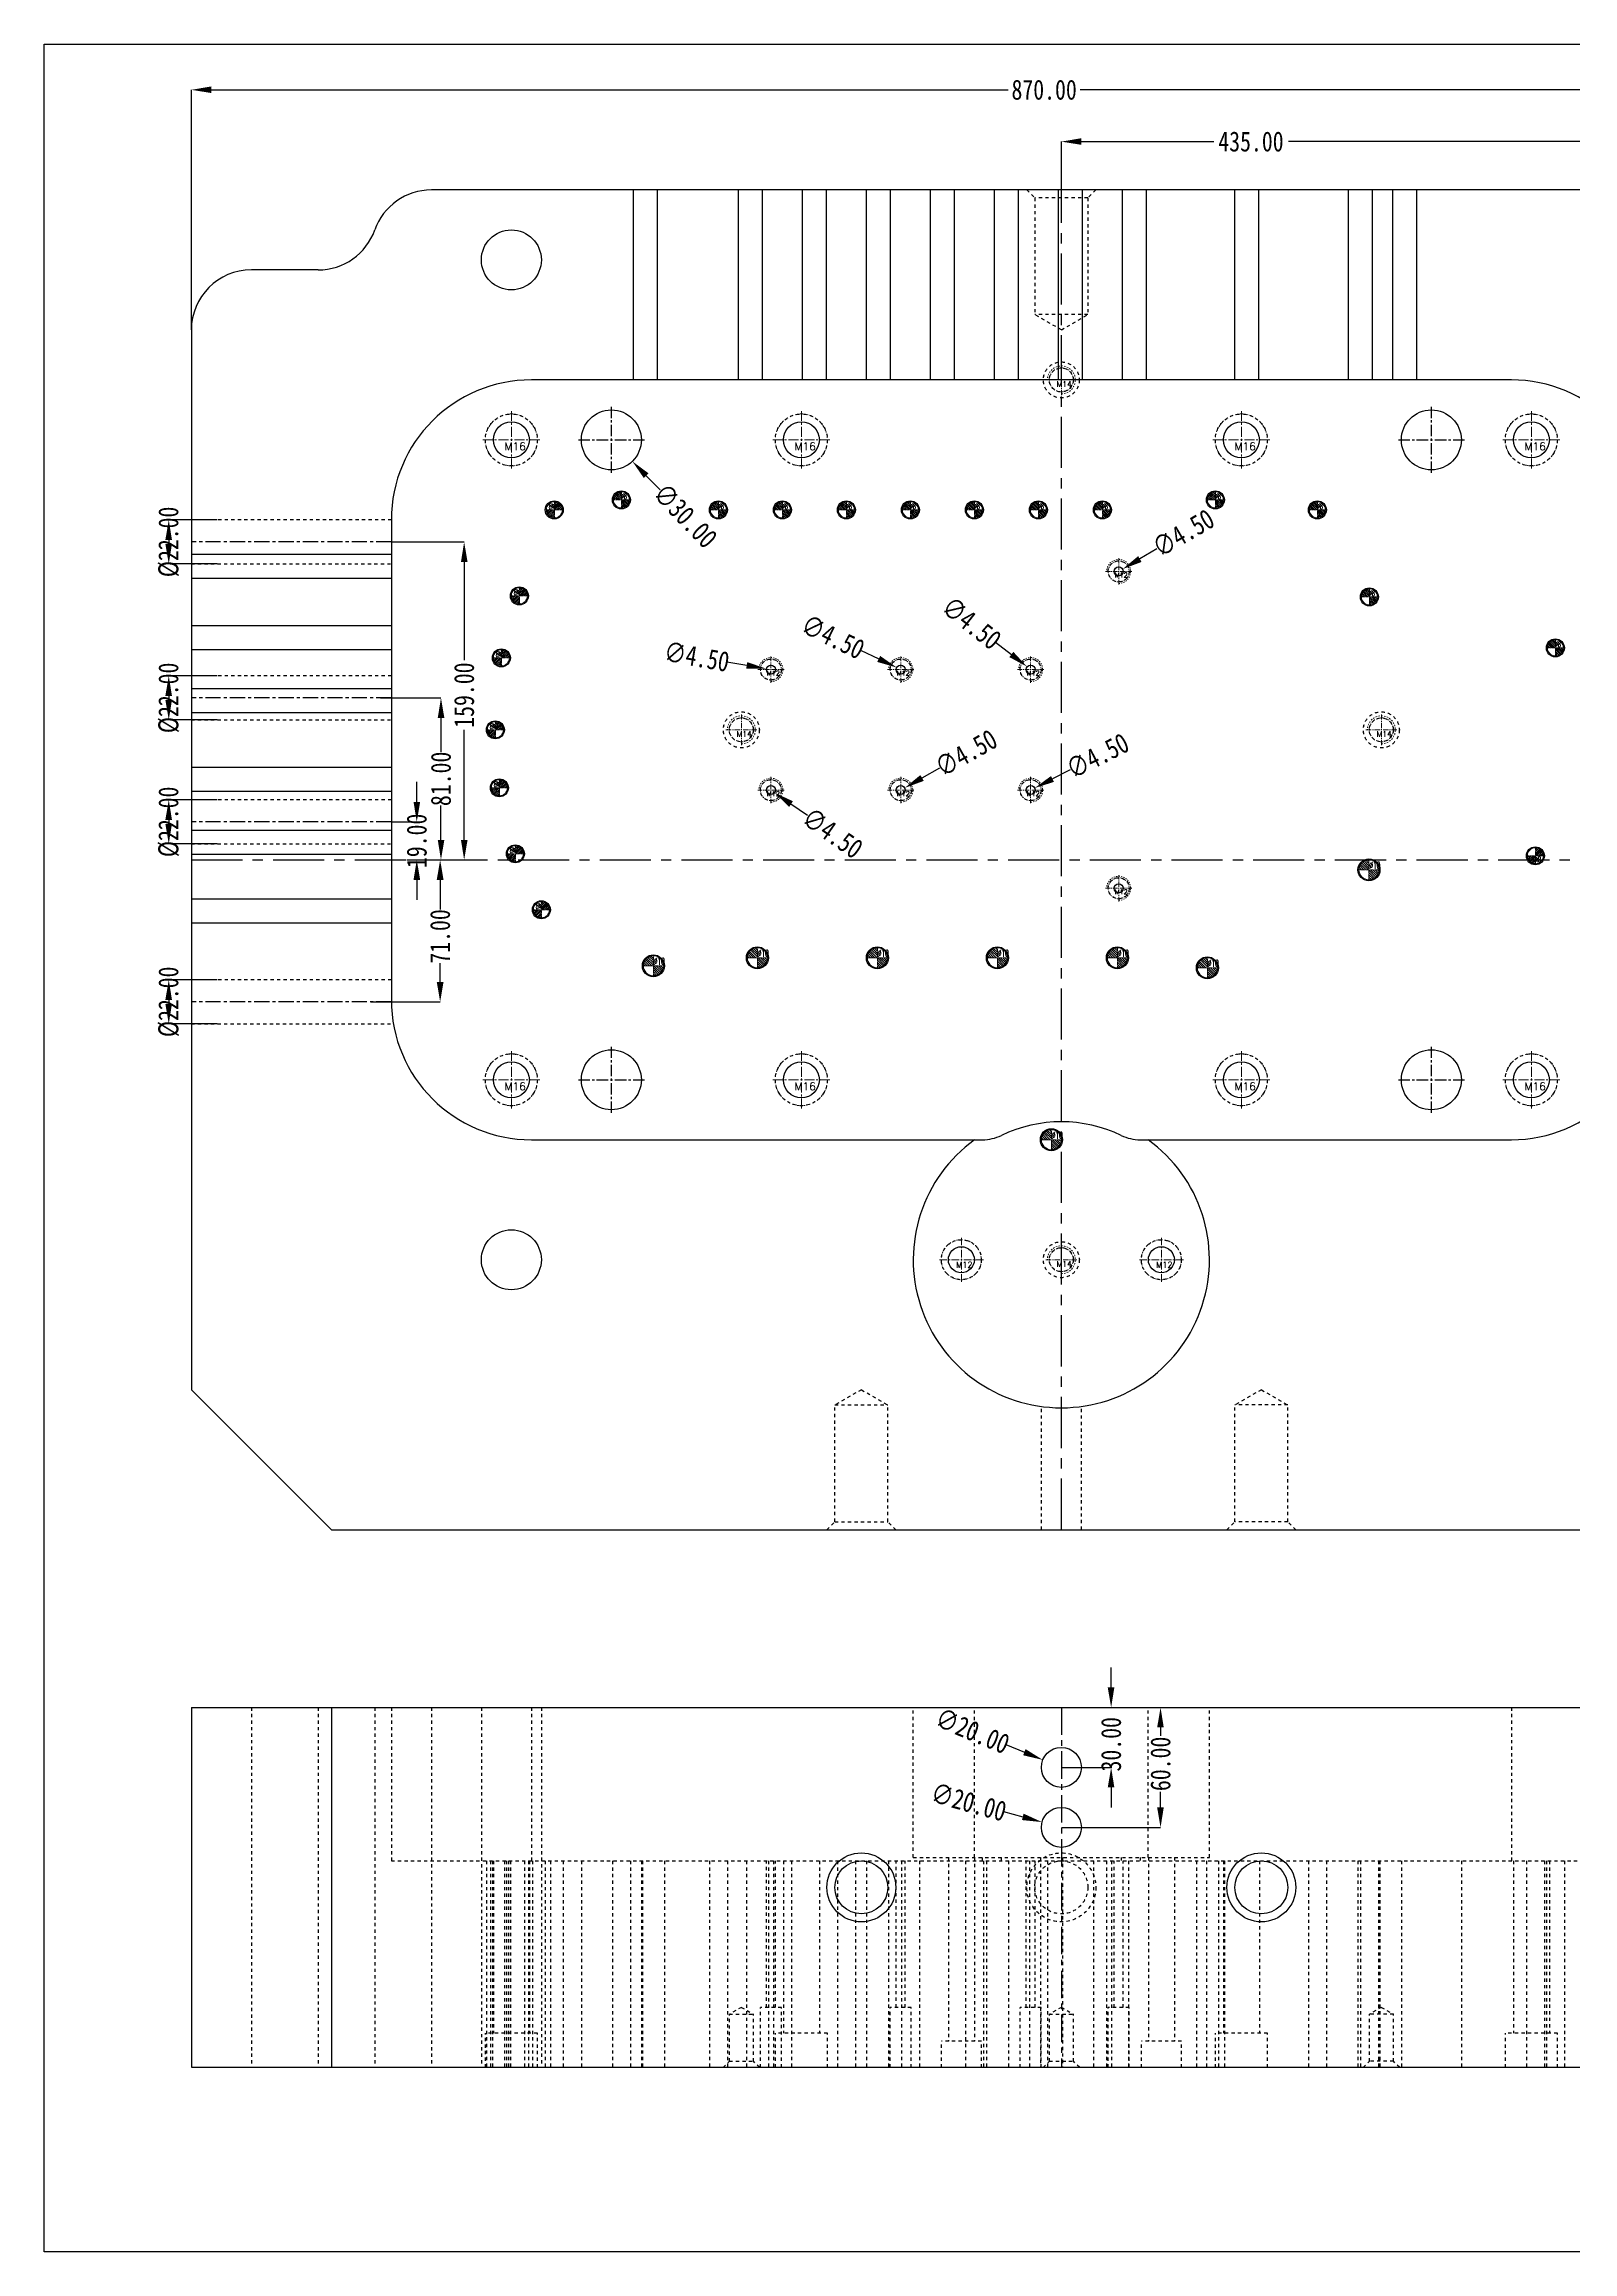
# Model space of a CAD drawing. Header units: millimetres. Extents: x -946 to 3963, y -10008 to 1396.
# Drawn here: x 1075 to 1839, y -4685 to -3581 of the extents above; entities that cross this region are included whole.
import ezdxf
from ezdxf.enums import TextEntityAlignment as Align

# ---------------------------------------------------------------- set-up
doc = ezdxf.new("R2010")
doc.units = ezdxf.units.MM
doc.header["$LTSCALE"] = 16.335
doc.header["$PDMODE"] = 3
doc.header["$PDSIZE"] = 0.3125
doc.linetypes.add('CENTER', pattern=[0.6, 0.375, -0.075, 0.075, -0.075])
doc.linetypes.add('HIDDEN', pattern=[0.2, 0.1, -0.1])
doc.layers.get('0').update_dxf_attribs({"linetype": 'CONTINUOUS'})
doc.layers.get('Defpoints').update_dxf_attribs({"linetype": 'CONTINUOUS'})
doc.layers.add('DEFAULT_2', color=8, linetype='HIDDEN')
doc.layers.add('epin', color=13, linetype='CONTINUOUS', lineweight=9)
doc.layers.add('screw', color=33, linetype='CONTINUOUS', lineweight=13)
doc.styles.get("Standard").update_dxf_attribs({"font": 'txt', "width": 0.8})
doc.styles.add('TXT', font='txt.shx', dxfattribs={"bigfont": 'gbcbig.shx'})
doc.styles.add('TXT05', font='txt.shx', dxfattribs={"width": 0.5, "bigfont": 'gbcbig.shx'})
doc.dimstyles.new('11', dxfattribs={"dimtxt": 10, "dimasz": 10, "dimexe": 0, "dimexo": 0, "dimgap": 0, "dimtad": 0, "dimzin": 0, "dimdsep": 46, "dimtxsty": 'Standard', "dimcen": 0, "dimclrd": 4, "dimclre": 4, "dimclrt": 6, "dimazin": 0, "dimtfac": 1, "dimtofl": 0, "dimtmove": 0, "dimatfit": 3, "dimfxl": 0, "dimtolj": 1, "dimtzin": 0, "dimarcsym": 0})

# ---------------------------------------------------------------- blocks, each defined once
blk = doc.blocks.new('screw_m14_g')
at = {"layer": 'screw', "color": 1, "linetype": 'CENTER', "ltscale": 0.435384}
for p, q in [((-7.7, 0), (7.7, 0)), ((0, -7.7), (0, 7.7))]:
    blk.add_line(p, q, dxfattribs=at)
at = {"layer": 'screw', "linetype": 'HIDDEN', "ltscale": 0.435384}
blk.add_circle((0, 0), 6, dxfattribs=at)
at = {"layer": 'screw', "color": 92, "linetype": 'HIDDEN', "ltscale": 0.435384}
blk.add_arc((0, 0), 7, 270, 180, dxfattribs=at)
at = {"layer": 'screw', "color": 6, "style": 'TXT'}
blk.add_text('M14', height=2.8, dxfattribs=at).set_placement((-2.38, -3.5))
blk = doc.blocks.new('screw_m12_g')
at = {"layer": 'screw', "color": 1, "linetype": 'CENTER', "ltscale": 0.373186}
for p, q in [((-6.6, 0), (6.6, 0)), ((0, -6.6), (0, 6.6))]:
    blk.add_line(p, q, dxfattribs=at)
at = {"layer": 'screw', "linetype": 'HIDDEN', "ltscale": 0.373186}
blk.add_circle((0, 0), 5.25, dxfattribs=at)
at = {"layer": 'screw', "color": 92, "linetype": 'HIDDEN', "ltscale": 0.373186}
blk.add_arc((0, 0), 6, 270, 180, dxfattribs=at)
at = {"layer": 'screw', "color": 6, "style": 'TXT'}
blk.add_text('M12', height=2.4, dxfattribs=at).set_placement((-2.04, -3))
blk = doc.blocks.new('*D401')
at = {"color": 4, "lineweight": -2}
blk.add_line((1631, -3832.9), (1622.4, -3838), dxfattribs=at)
at = {"color": 4}
blk.add_solid([(1621.6, -3836.6), (1623.3, -3839.5), (1613.8, -3843.1)], dxfattribs=at)
at = {"layer": 'Defpoints', "color": 0}
for p in [(1609.9, -3845.4), (1613.8, -3843.1)]:
    blk.add_point(p, dxfattribs=at)
at = {"color": 6, "insert": (1644.2, -3825.1), "char_height": 10, "attachment_point": 5, "rotation": 30.5515}
blk.add_mtext('\\A1;∅4.50', dxfattribs=at)
blk = doc.blocks.new('*D402')
at = {"color": 4, "lineweight": -2}
blk.add_line((1550.3, -3879.6), (1558.2, -3885.8), dxfattribs=at)
at = {"color": 4}
blk.add_solid([(1559.2, -3884.5), (1557.2, -3887.1), (1566.1, -3891.9)], dxfattribs=at)
at = {"layer": 'Defpoints', "color": 0}
for p in [(1566.1, -3891.9), (1569.6, -3894.7)]:
    blk.add_point(p, dxfattribs=at)
at = {"color": 6, "insert": (1538.3, -3870.1), "char_height": 10, "attachment_point": 5, "rotation": 321.8758}
blk.add_mtext('\\A1;∅4.50', dxfattribs=at)
blk = doc.blocks.new('*D403')
at = {"color": 4, "lineweight": -2}
blk.add_line((1482.8, -3883.7), (1491.9, -3888), dxfattribs=at)
at = {"color": 4}
blk.add_solid([(1492.6, -3886.5), (1491.1, -3889.5), (1500.9, -3892.3)], dxfattribs=at)
at = {"layer": 'Defpoints', "color": 0}
for p in [(1500.9, -3892.3), (1504.9, -3894.3)]:
    blk.add_point(p, dxfattribs=at)
at = {"color": 6, "insert": (1469, -3877), "char_height": 10, "attachment_point": 5, "rotation": 334.2913}
blk.add_mtext('\\A1;∅4.50', dxfattribs=at)
blk = doc.blocks.new('*D404')
at = {"color": 4, "lineweight": -2}
blk.add_line((1416, -3889.5), (1425.9, -3891.2), dxfattribs=at)
at = {"color": 4}
blk.add_solid([(1426.2, -3889.6), (1425.6, -3892.9), (1435.7, -3892.9)], dxfattribs=at)
at = {"layer": 'Defpoints', "color": 0}
for p in [(1435.7, -3892.9), (1440.2, -3893.7)]:
    blk.add_point(p, dxfattribs=at)
at = {"color": 6, "insert": (1400.9, -3886.9), "char_height": 10, "attachment_point": 5, "rotation": 350.2204}
blk.add_mtext('\\A1;∅4.50', dxfattribs=at)
blk = doc.blocks.new('*D405')
at = {"color": 4, "lineweight": -2}
blk.add_line((1456.2, -3966.3), (1448, -3960.6), dxfattribs=at)
at = {"color": 4}
blk.add_solid([(1449, -3959.2), (1447.1, -3962), (1439.8, -3954.9)], dxfattribs=at)
at = {"layer": 'Defpoints', "color": 0}
for p in [(1436.1, -3952.3), (1439.8, -3954.9)]:
    blk.add_point(p, dxfattribs=at)
at = {"color": 6, "insert": (1468.8, -3975.1), "char_height": 10, "attachment_point": 5, "rotation": 325.2017}
blk.add_mtext('\\A1;∅4.50', dxfattribs=at)
blk = doc.blocks.new('*D406')
at = {"color": 4, "lineweight": -2}
blk.add_line((1522.2, -3942.6), (1513.5, -3947.6), dxfattribs=at)
at = {"color": 4}
blk.add_solid([(1512.7, -3946.1), (1514.4, -3949), (1504.9, -3952.5)], dxfattribs=at)
at = {"layer": 'Defpoints', "color": 0}
for p in [(1504.9, -3952.5), (1500.9, -3954.7)]:
    blk.add_point(p, dxfattribs=at)
at = {"color": 6, "insert": (1535.6, -3935.1), "char_height": 10, "attachment_point": 5, "rotation": 29.5901}
blk.add_mtext('\\A1;∅4.50', dxfattribs=at)
blk = doc.blocks.new('*D407')
at = {"color": 4, "lineweight": -2}
blk.add_line((1587.6, -3943.5), (1578.7, -3948), dxfattribs=at)
at = {"color": 4}
blk.add_solid([(1578, -3946.6), (1579.5, -3949.5), (1569.8, -3952.6)], dxfattribs=at)
at = {"layer": 'Defpoints', "color": 0}
for p in [(1569.8, -3952.6), (1565.8, -3954.7)]:
    blk.add_point(p, dxfattribs=at)
at = {"color": 6, "insert": (1601.3, -3936.5), "char_height": 10, "attachment_point": 5, "rotation": 27.134}
blk.add_mtext('\\A1;∅4.50', dxfattribs=at)
blk = doc.blocks.new('screw_m16_i')
at = {"layer": 'screw', "color": 1, "linetype": 'CENTER', "ltscale": 0.808571}
for p, q in [((0, -14.3), (0, 14.3)), ((-14.3, 0), (14.3, 0))]:
    blk.add_line(p, q, dxfattribs=at)
at = {"layer": 'screw', "color": 8, "linetype": 'HIDDEN', "ltscale": 0.808571}
blk.add_circle((0, 0), 13, dxfattribs=at)
at = {"layer": 'screw'}
blk.add_circle((0, 0), 9, dxfattribs=at)
at = {"layer": 'screw', "color": 6, "style": 'TXT'}
blk.add_text('M16', height=3.9, dxfattribs=at).set_placement((-3.38, -5.2))
blk = doc.blocks.new('screw_m12_i')
at = {"layer": 'screw', "color": 1, "linetype": 'CENTER', "ltscale": 0.621977}
for p, q in [((-11, 0), (11, 0)), ((0, -11), (0, 11))]:
    blk.add_line(p, q, dxfattribs=at)
at = {"layer": 'screw', "color": 8, "linetype": 'HIDDEN', "ltscale": 0.621977}
blk.add_circle((0, 0), 10, dxfattribs=at)
at = {"layer": 'screw'}
blk.add_circle((0, 0), 6.5, dxfattribs=at)
at = {"layer": 'screw', "color": 6, "style": 'TXT'}
blk.add_text('M12', height=3, dxfattribs=at).set_placement((-2.6, -4))
blk = doc.blocks.new('epin_ejp_10')
at = {"layer": 'epin'}
h = blk.add_hatch(dxfattribs=at)
h.set_pattern_fill('_ANSI31', color=123, scale=0.25, angle=90, style=0)
h.set_pattern_definition([(135, (-1645.23396, 6741.0989), (-0.56126601, -0.56126601), [])])
h.paths.add_polyline_path([(0, 5, 0.414214), (-5, 0), (0, 0)])
h.paths.add_polyline_path([(5, 0), (0, 0), (0, -5, 0.414214)])
at = {"layer": 'epin', "color": 1, "linetype": 'CENTER', "ltscale": 0.219913}
for p, q in [((-5.5, 0), (5.5, 0)), ((0, -5.5), (0, 5.5))]:
    blk.add_line(p, q, dxfattribs=at)
at = {"layer": 'epin'}
blk.add_circle((0, 0), 5, dxfattribs=at)
at = {"layer": 'epin', "color": 6, "style": 'TXT05', "width": 0.5}
blk.add_text('%%c10', height=3.5, dxfattribs=at).set_placement((0.2, 0.5))
blk = doc.blocks.new('epin_ejp_8')
at = {"layer": 'epin'}
h = blk.add_hatch(dxfattribs=at)
h.set_pattern_fill('_ANSI31', color=123, scale=0.2, angle=90, style=0)
h.set_pattern_definition([(135, (-2636.1445, 786.8366), (-0.4490128, -0.4490128), [])])
h.paths.add_polyline_path([(0, 4, 0.414214), (-4, 0), (0, 0)])
h.paths.add_polyline_path([(4, 0), (0, 0), (0, -4, 0.414214)])
at = {"layer": 'epin', "color": 1, "linetype": 'CENTER', "ltscale": 0.248791}
for p, q in [((-4.4, 0), (4.4, 0)), ((0, -4.4), (0, 4.4))]:
    blk.add_line(p, q, dxfattribs=at)
at = {"layer": 'epin'}
blk.add_circle((0, 0), 4, dxfattribs=at)
at = {"layer": 'epin', "color": 6, "style": 'TXT05', "width": 0.5}
blk.add_text('%%c8', height=2.8, dxfattribs=at).set_placement((1.3, 1.8), align=Align.MIDDLE)
blk = doc.blocks.new('06')
at = {"layer": 'epin'}
for name, p in [('epin_ejp_8', (-220, 1752.2)), ('epin_ejp_8', (77, 1752.2)), ('epin_ejp_8', (-171.5, 1747.2)), ('epin_ejp_8', (-139.5, 1747.2)), ('epin_ejp_8', (-107.5, 1747.2)), ('epin_ejp_8', (-75.5, 1747.2)), ('epin_ejp_8', (-43.5, 1747.2)), ('epin_ejp_8', (-11.5, 1747.2)), ('epin_ejp_8', (20.5, 1747.2)), ('epin_ejp_8', (128, 1747.2)), ('epin_ejp_8', (154, 1703.7)), ('epin_ejp_8', (247, 1678.2)), ('epin_ejp_10', (153.8, 1567.2)), ('epin_ejp_10', (-204, 1519.2)), ('epin_ejp_10', (-152, 1523.2)), ('epin_ejp_10', (-92, 1523.2)), ('epin_ejp_10', (-32, 1523.2)), ('epin_ejp_10', (28, 1523.2)), ('epin_ejp_10', (73, 1518.2)), ('epin_ejp_10', (-5, 1432.2))]:
    blk.add_blockref(name, p, dxfattribs=at)
at = {"layer": 'epin', "xscale": -1}
for p in [(-253.5, 1747.2), (-271, 1704.2), (-280, 1673.2), (-283, 1637.2), (-281, 1608.2), (-273, 1575.2), (-260, 1547.2)]:
    blk.add_blockref('epin_ejp_8', p, dxfattribs=at)
at = {"layer": 'epin', "xscale": -1, "rotation": 180}
blk.add_blockref('epin_ejp_8', (237, 1574.2), dxfattribs=at)
blk = doc.blocks.new('*D418')
at = {"color": 4, "lineweight": -2}
for p, q in [((1608.1, -4402.4), (1608.1, -4392.4)), ((1600, -4412.4), (1608.1, -4412.4)), ((1583.2, -4442.4), (1608.1, -4442.4)), ((1608.1, -4452.4), (1608.1, -4462.4))]:
    blk.add_line(p, q, dxfattribs=at)
at = {"color": 4}
for points in [[(1606.4, -4402.4), (1609.7, -4402.4), (1608.1, -4412.4)], [(1606.4, -4452.4), (1609.7, -4452.4), (1608.1, -4442.4)]]:
    blk.add_solid(points, dxfattribs=at)
at = {"layer": 'Defpoints', "color": 0}
for p in [(1600, -4412.4), (1583.2, -4442.4), (1608.1, -4442.4)]:
    blk.add_point(p, dxfattribs=at)
at = {"color": 6, "insert": (1608.1, -4430.8), "char_height": 10, "attachment_point": 5, "rotation": 90}
blk.add_mtext('\\A1;30.00', dxfattribs=at)
blk = doc.blocks.new('*D419')
at = {"color": 4, "lineweight": -2}
for p, q in [((1604, -4412.4), (1632.8, -4412.4)), ((1632.8, -4422.4), (1632.8, -4426.6)), ((1632.8, -4462.4), (1632.8, -4454.6)), ((1583.2, -4472.4), (1632.8, -4472.4))]:
    blk.add_line(p, q, dxfattribs=at)
at = {"color": 4}
for points in [[(1631.1, -4422.4), (1634.4, -4422.4), (1632.8, -4412.4)], [(1631.1, -4462.4), (1634.4, -4462.4), (1632.8, -4472.4)]]:
    blk.add_solid(points, dxfattribs=at)
at = {"layer": 'Defpoints', "color": 0}
for p in [(1604, -4412.4), (1583.2, -4472.4), (1632.8, -4472.4)]:
    blk.add_point(p, dxfattribs=at)
at = {"color": 6, "insert": (1632.8, -4440.6), "char_height": 10, "attachment_point": 5, "rotation": 90}
blk.add_mtext('\\A1;60.00', dxfattribs=at)
blk = doc.blocks.new('*D420')
at = {"color": 4, "lineweight": -2}
blk.add_line((1555.4, -4430.9), (1564.7, -4434.8), dxfattribs=at)
at = {"color": 4}
blk.add_solid([(1565.3, -4433.2), (1564.1, -4436.3), (1573.9, -4438.6)], dxfattribs=at)
at = {"layer": 'Defpoints', "color": 0}
for p in [(1573.9, -4438.6), (1592.4, -4446.2)]:
    blk.add_point(p, dxfattribs=at)
at = {"color": 6, "insert": (1538.8, -4424.1), "char_height": 10, "attachment_point": 5, "rotation": 337.6393}
blk.add_mtext('\\A1;∅20.00', dxfattribs=at)
blk = doc.blocks.new('*D421')
at = {"color": 4, "lineweight": -2}
blk.add_line((1554.3, -4464.4), (1563.9, -4467.1), dxfattribs=at)
at = {"color": 4}
blk.add_solid([(1564.3, -4465.5), (1563.5, -4468.7), (1573.5, -4469.7)], dxfattribs=at)
at = {"layer": 'Defpoints', "color": 0}
for p in [(1573.5, -4469.7), (1592.8, -4475)]:
    blk.add_point(p, dxfattribs=at)
at = {"color": 6, "insert": (1536.9, -4459.7), "char_height": 10, "attachment_point": 5, "rotation": 344.6913}
blk.add_mtext('\\A1;∅20.00', dxfattribs=at)
blk = doc.blocks.new('*D426')
at = {"color": 4, "lineweight": -2}
for p, q in [((1161.1, -3818.5), (1136.9, -3818.5)), ((1136.9, -3828.5), (1136.9, -3830.5)), ((1161.1, -3840.5), (1136.9, -3840.5))]:
    blk.add_line(p, q, dxfattribs=at)
at = {"color": 4}
for points in [[(1135.2, -3828.5), (1138.5, -3828.5), (1136.9, -3818.5)], [(1135.2, -3830.5), (1138.5, -3830.5), (1136.9, -3840.5)]]:
    blk.add_solid(points, dxfattribs=at)
at = {"layer": 'Defpoints', "color": 0}
for p in [(1161.1, -3818.5), (1136.9, -3840.5), (1161.1, -3840.5)]:
    blk.add_point(p, dxfattribs=at)
at = {"color": 6, "insert": (1136.9, -3829.5), "char_height": 10, "attachment_point": 5, "rotation": 90}
blk.add_mtext('\\A1;%%c22.00', dxfattribs=at)
blk = doc.blocks.new('*D428')
at = {"color": 4, "lineweight": -2}
for p, q in [((1161.1, -4048.5), (1136.9, -4048.5)), ((1136.9, -4058.5), (1136.9, -4060.5)), ((1161.1, -4070.5), (1136.9, -4070.5))]:
    blk.add_line(p, q, dxfattribs=at)
at = {"color": 4}
for points in [[(1135.2, -4058.5), (1138.5, -4058.5), (1136.9, -4048.5)], [(1135.2, -4060.5), (1138.5, -4060.5), (1136.9, -4070.5)]]:
    blk.add_solid(points, dxfattribs=at)
at = {"layer": 'Defpoints', "color": 0}
for p in [(1161.1, -4048.5), (1136.9, -4070.5), (1161.1, -4070.5)]:
    blk.add_point(p, dxfattribs=at)
at = {"color": 6, "insert": (1136.9, -4059.5), "char_height": 10, "attachment_point": 5, "rotation": 90}
blk.add_mtext('\\A1;%%c22.00', dxfattribs=at)
blk = doc.blocks.new('*D430')
at = {"color": 4, "lineweight": -2}
for p, q in [((1161.1, -3896.5), (1136.9, -3896.5)), ((1136.9, -3906.5), (1136.9, -3908.5)), ((1161.1, -3918.5), (1136.9, -3918.5))]:
    blk.add_line(p, q, dxfattribs=at)
at = {"color": 4}
for points in [[(1135.2, -3906.5), (1138.5, -3906.5), (1136.9, -3896.5)], [(1135.2, -3908.5), (1138.5, -3908.5), (1136.9, -3918.5)]]:
    blk.add_solid(points, dxfattribs=at)
at = {"layer": 'Defpoints', "color": 0}
for p in [(1161.1, -3896.5), (1136.9, -3918.5), (1161.1, -3918.5)]:
    blk.add_point(p, dxfattribs=at)
at = {"color": 6, "insert": (1136.9, -3907.5), "char_height": 10, "attachment_point": 5, "rotation": 90}
blk.add_mtext('\\A1;%%c22.00', dxfattribs=at)
blk = doc.blocks.new('*D431')
at = {"color": 4, "lineweight": -2}
for p, q in [((1161.1, -3958.5), (1136.9, -3958.5)), ((1136.9, -3968.5), (1136.9, -3970.5)), ((1161.1, -3980.5), (1136.9, -3980.5))]:
    blk.add_line(p, q, dxfattribs=at)
at = {"color": 4}
for points in [[(1135.2, -3968.5), (1138.5, -3968.5), (1136.9, -3958.5)], [(1135.2, -3970.5), (1138.5, -3970.5), (1136.9, -3980.5)]]:
    blk.add_solid(points, dxfattribs=at)
at = {"layer": 'Defpoints', "color": 0}
for p in [(1161.1, -3958.5), (1136.9, -3980.5), (1161.1, -3980.5)]:
    blk.add_point(p, dxfattribs=at)
at = {"color": 6, "insert": (1136.9, -3969.5), "char_height": 10, "attachment_point": 5, "rotation": 90}
blk.add_mtext('\\A1;%%c22.00', dxfattribs=at)
blk = doc.blocks.new('*D434')
at = {"color": 4, "lineweight": -2}
for p, q in [((1248.2, -3829.5), (1284.6, -3829.5)), ((1284.6, -3839.5), (1284.6, -3888.7)), ((1284.6, -3978.5), (1284.6, -3923.4)), ((1260.7, -3988.5), (1284.6, -3988.5))]:
    blk.add_line(p, q, dxfattribs=at)
at = {"color": 4}
for points in [[(1283, -3839.5), (1286.3, -3839.5), (1284.6, -3829.5)], [(1283, -3978.5), (1286.3, -3978.5), (1284.6, -3988.5)]]:
    blk.add_solid(points, dxfattribs=at)
at = {"layer": 'Defpoints', "color": 0}
for p in [(1248.2, -3829.5), (1260.7, -3988.5), (1284.6, -3988.5)]:
    blk.add_point(p, dxfattribs=at)
at = {"color": 6, "insert": (1284.6, -3906.1), "char_height": 10, "attachment_point": 5, "rotation": 90}
blk.add_mtext('\\A1;159.00', dxfattribs=at)
blk = doc.blocks.new('*D435')
at = {"color": 4, "lineweight": -2}
for p, q in [((1242.7, -3907.5), (1273, -3907.5)), ((1273, -3917.5), (1273, -3934.7)), ((1273, -3978.5), (1273, -3961.3)), ((1264.3, -3988.5), (1273, -3988.5))]:
    blk.add_line(p, q, dxfattribs=at)
at = {"color": 4}
for points in [[(1271.4, -3917.5), (1274.7, -3917.5), (1273, -3907.5)], [(1271.4, -3978.5), (1274.7, -3978.5), (1273, -3988.5)]]:
    blk.add_solid(points, dxfattribs=at)
at = {"layer": 'Defpoints', "color": 0}
for p in [(1242.7, -3907.5), (1264.3, -3988.5), (1273, -3988.5)]:
    blk.add_point(p, dxfattribs=at)
at = {"color": 6, "insert": (1273, -3948), "char_height": 10, "attachment_point": 5, "rotation": 90}
blk.add_mtext('\\A1;81.00', dxfattribs=at)
blk = doc.blocks.new('*D436')
at = {"color": 4, "lineweight": -2}
for p, q in [((1260.9, -3959.5), (1260.9, -3949.5)), ((1248.2, -3969.5), (1260.9, -3969.5)), ((1256.3, -3988.5), (1260.9, -3988.5)), ((1260.9, -3998.5), (1260.9, -4008.5))]:
    blk.add_line(p, q, dxfattribs=at)
at = {"color": 4}
for points in [[(1259.3, -3959.5), (1262.6, -3959.5), (1260.9, -3969.5)], [(1259.3, -3998.5), (1262.6, -3998.5), (1260.9, -3988.5)]]:
    blk.add_solid(points, dxfattribs=at)
at = {"layer": 'Defpoints', "color": 0}
for p in [(1248.2, -3969.5), (1256.3, -3988.5), (1260.9, -3988.5)]:
    blk.add_point(p, dxfattribs=at)
at = {"color": 6, "insert": (1260.9, -3979), "char_height": 10, "attachment_point": 5, "rotation": 90}
blk.add_mtext('\\A1;19.00', dxfattribs=at)
blk = doc.blocks.new('*D437')
at = {"color": 4, "lineweight": -2}
for p, q in [((1255.9, -3988.5), (1272.6, -3988.5)), ((1272.6, -3998.5), (1272.6, -4013.4)), ((1272.6, -4049.5), (1272.6, -4040.1)), ((1238, -4059.5), (1272.6, -4059.5))]:
    blk.add_line(p, q, dxfattribs=at)
at = {"color": 4}
for points in [[(1270.9, -3998.5), (1274.3, -3998.5), (1272.6, -3988.5)], [(1270.9, -4049.5), (1274.3, -4049.5), (1272.6, -4059.5)]]:
    blk.add_solid(points, dxfattribs=at)
at = {"layer": 'Defpoints', "color": 0}
for p in [(1255.9, -3988.5), (1238, -4059.5), (1272.6, -4059.5)]:
    blk.add_point(p, dxfattribs=at)
at = {"color": 6, "insert": (1272.6, -4026.8), "char_height": 10, "attachment_point": 5, "rotation": 90}
blk.add_mtext('\\A1;71.00', dxfattribs=at)
blk = doc.blocks.new('*D438')
at = {"color": 4, "lineweight": -2}
for p, q in [((1583.2, -3653.5), (1583.2, -3629.3)), ((1593.2, -3629.3), (1659.4, -3629.3)), ((2008.2, -3629.3), (1696.7, -3629.3)), ((2018.2, -3723.5), (2018.2, -3629.3))]:
    blk.add_line(p, q, dxfattribs=at)
at = {"color": 4}
for points in [[(1593.2, -3627.6), (1593.2, -3630.9), (1583.2, -3629.3)], [(2008.2, -3627.6), (2008.2, -3630.9), (2018.2, -3629.3)]]:
    blk.add_solid(points, dxfattribs=at)
at = {"layer": 'Defpoints', "color": 0}
for p in [(1583.2, -3629.3), (1583.2, -3653.5), (2018.2, -3723.5)]:
    blk.add_point(p, dxfattribs=at)
at = {"color": 6, "insert": (1678, -3629.3), "char_height": 10, "attachment_point": 5}
blk.add_mtext('\\A1;435.00', dxfattribs=at)
blk = doc.blocks.new('*D439')
at = {"color": 4, "lineweight": -2}
for p, q in [((1148.2, -3723.5), (1148.2, -3603.4)), ((1158.2, -3603.4), (1556.6, -3603.4)), ((2008.2, -3603.4), (1592.6, -3603.4)), ((2018.2, -3723.5), (2018.2, -3603.4))]:
    blk.add_line(p, q, dxfattribs=at)
at = {"color": 4}
for points in [[(1158.2, -3601.7), (1158.2, -3605), (1148.2, -3603.4)], [(2008.2, -3601.7), (2008.2, -3605), (2018.2, -3603.4)]]:
    blk.add_solid(points, dxfattribs=at)
at = {"layer": 'Defpoints', "color": 0}
for p in [(1148.2, -3603.4), (1148.2, -3723.5), (2018.2, -3723.5)]:
    blk.add_point(p, dxfattribs=at)
at = {"color": 6, "insert": (1574.6, -3603.4), "char_height": 10, "attachment_point": 5}
blk.add_mtext('\\A1;870.00', dxfattribs=at)
blk = doc.blocks.new('*D444')
at = {"color": 4, "lineweight": -2}
blk.add_line((1382.6, -3803.5), (1375.6, -3796.4), dxfattribs=at)
at = {"color": 4}
blk.add_solid([(1376.8, -3795.2), (1374.4, -3797.5), (1368.7, -3789.2)], dxfattribs=at)
at = {"layer": 'Defpoints', "color": 0}
for p in [(1347.7, -3767.7), (1368.7, -3789.2)]:
    blk.add_point(p, dxfattribs=at)
at = {"color": 6, "insert": (1395.2, -3816.4), "char_height": 10, "attachment_point": 5, "rotation": 314.2503}
blk.add_mtext('\\A1;∅30.00', dxfattribs=at)

msp = doc.modelspace()

# ---------------------------------------------------------------- linework, layer by layer
at = {"color": 7, "linetype": 'Continuous'}
for p, q in [((1898.194, -3653.475), (1268.194, -3653.475)), ((1369.139, -3653.475), (1369.139, -3748.475)), ((1381.139, -3653.475), (1381.139, -3748.475)), ((1421.587, -3653.475), (1421.587, -3748.475)), ((1433.587, -3653.475), (1433.587, -3748.475)), ((1453.587, -3653.475), (1453.587, -3748.475)), ((1465.587, -3653.475), (1465.587, -3748.475)), ((1485.587, -3653.475), (1485.587, -3748.475)), ((1497.587, -3653.475), (1497.587, -3748.475)), ((1517.587, -3653.475), (1517.587, -3748.475)), ((1529.587, -3653.475), (1529.587, -3748.475)), ((1549.587, -3653.475), (1549.587, -3748.475)), ((1561.587, -3653.475), (1561.587, -3748.475)), ((1581.587, -3653.475), (1581.587, -3748.475)), ((1593.587, -3653.475), (1593.587, -3748.475)), ((1613.587, -3653.475), (1613.587, -3748.475)), ((1625.587, -3653.475), (1625.587, -3748.475)), ((1669.814, -3653.475), (1669.814, -3748.475)), ((1681.814, -3653.475), (1681.814, -3748.475)), ((1726.653, -3653.475), (1726.653, -3748.475)), ((1738.653, -3653.475), (1738.653, -3748.475)), ((1748.703, -3653.475), (1748.703, -3748.475)), ((1760.703, -3653.475), (1760.703, -3748.475)), ((1211.625, -3693.475), (1178.194, -3693.475)), ((1148.194, -3723.475), (1148.194, -4253.475)), ((1808.194, -3748.475), (1318.194, -3748.475)), ((1248.194, -3818.475), (1248.194, -4058.475)), ((1148.194, -3835.565), (1248.194, -3835.565)), ((1148.194, -3847.565), (1248.194, -3847.565)), ((1148.194, -3871.317), (1248.194, -3871.317)), ((1148.194, -3883.317), (1248.194, -3883.317)), ((1148.194, -3902.725), (1248.194, -3902.725)), ((1148.194, -3914.725), (1248.194, -3914.725)), ((1148.194, -3942.078), (1248.194, -3942.078)), ((1148.194, -3954.078), (1248.194, -3954.078)), ((1148.194, -3973.676), (1248.194, -3973.676)), ((1148.194, -3985.676), (1248.194, -3985.676)), ((1148.194, -4008.018), (1248.194, -4008.018)), ((1148.194, -4020.018), (1248.194, -4020.018)), ((1318.194, -4128.475), (1543.735, -4128.475)), ((1622.652, -4128.475), (1808.194, -4128.475)), ((1148.194, -4253.475), (1218.194, -4323.475)), ((1218.194, -4323.475), (1948.194, -4323.475)), ((1148.194, -4412.359), (1148.194, -4592.359)), ((1148.194, -4412.359), (2018.194, -4412.359)), ((1218.194, -4412.359), (1218.194, -4592.359)), ((1148.194, -4592.359), (2018.194, -4592.359))]:
    msp.add_line(p, q, dxfattribs=at)
at = {"color": 1, "linetype": 'CENTER', "ltscale": 4.167248}
for p, q in [((1583.194, -4323.475), (1583.194, -3653.475)), ((1148.194, -3988.475), (2018.194, -3988.475))]:
    msp.add_line(p, q, dxfattribs=at)
at = {"color": 1, "linetype": 'CENTER', "ltscale": 0.932966}
for p, q in [((1358.194, -3794.975), (1358.194, -3761.975)), ((1768.194, -3794.975), (1768.194, -3761.975)), ((1341.694, -3778.475), (1374.694, -3778.475)), ((1751.694, -3778.475), (1784.694, -3778.475)), ((1358.194, -4114.975), (1358.194, -4081.975)), ((1768.194, -4114.975), (1768.194, -4081.975)), ((1341.694, -4098.475), (1374.694, -4098.475)), ((1751.694, -4098.475), (1784.694, -4098.475))]:
    msp.add_line(p, q, dxfattribs=at)
at = {"color": 1, "linetype": 'CENTER', "ltscale": 2.239118}
msp.add_line((1583.194, -4412.359), (1583.194, -4592.359), dxfattribs=at)
msp.add_lwpolyline([(1074.601, -3580.557), (2394.183, -3580.557), (2394.183, -4684.639), (1074.601, -4684.639)], close=True)
at = {"color": 7, "linetype": 'Continuous'}
for centre, radius in [((1308.194, -3688.475), 15), ((1358.194, -3778.475), 15), ((1768.194, -3778.475), 15), ((1308.194, -3778.475), 9), ((1453.194, -3778.475), 9), ((1673.194, -3778.475), 9), ((1818.194, -3778.475), 9), ((1329.644, -3813.475), 4.5), ((1363.194, -3808.475), 4.5), ((1411.694, -3813.475), 4.5), ((1443.694, -3813.475), 4.5), ((1475.694, -3813.475), 4.5), ((1507.694, -3813.475), 4.5), ((1539.694, -3813.475), 4.5), ((1571.694, -3813.475), 4.5), ((1603.694, -3813.475), 4.5), ((1660.194, -3808.475), 4.5), ((1711.194, -3813.475), 4.5), ((1611.877, -3844.25), 2.25), ((1312.194, -3856.475), 4.5), ((1737.194, -3856.975), 4.5), ((1303.194, -3887.475), 4.5), ((1830.194, -3882.475), 4.5), ((1437.956, -3893.325), 2.25), ((1502.894, -3893.325), 2.25), ((1567.832, -3893.325), 2.25), ((1300.194, -3923.475), 4.5), ((1302.194, -3952.475), 4.5), ((1437.956, -3953.625), 2.25), ((1502.894, -3953.625), 2.25), ((1567.832, -3953.625), 2.25), ((1310.194, -3985.475), 4.5), ((1820.194, -3986.475), 4.5), ((1736.976, -3993.475), 5.5), ((1611.877, -4002.699), 2.25), ((1323.194, -4013.475), 4.5), ((1379.194, -4041.475), 5.5), ((1431.194, -4037.475), 5.5), ((1491.194, -4037.475), 5.5), ((1551.194, -4037.475), 5.5), ((1611.194, -4037.475), 5.5), ((1656.194, -4042.475), 5.5), ((1358.194, -4098.475), 15), ((1768.194, -4098.475), 15), ((1308.194, -4098.475), 9), ((1453.194, -4098.475), 9), ((1673.194, -4098.475), 9), ((1818.194, -4098.475), 9), ((1578.194, -4128.475), 5.5), ((1308.194, -4188.475), 15), ((1533.194, -4188.475), 6.5), ((1633.194, -4188.475), 6.5), ((1583.194, -4442.359), 10), ((1583.194, -4472.359), 10), ((1483.194, -4502.359), 17.25), ((1483.194, -4502.359), 13.25), ((1683.194, -4502.359), 17.25), ((1683.194, -4502.359), 13.25)]:
    msp.add_circle(centre, radius, dxfattribs=at)
for centre, radius, start, end in [((1268.194, -3683.475), 30, 90, 160.528779), ((1211.625, -3663.475), 30, 270, 340.528779), ((1178.194, -3723.475), 30, 90, 180), ((1318.194, -3818.475), 70, 90, 180), ((1808.194, -3818.475), 70, 0, 90), ((1318.194, -4058.475), 70, 180, 270), ((1808.194, -4058.475), 70, 270, 0), ((1583.194, -4188.475), 74.05, 125.878332, 54.121668), ((1543.735, -4106.475), 22, 270, 295.697109), ((1583.194, -4188.475), 69, 64.302891, 115.697109), ((1622.652, -4106.475), 22, 244.302891, 270)]:
    msp.add_arc(centre, radius, start, end, dxfattribs=at)
at = {"layer": 'DEFAULT_2', "color": 8, "linetype": 'HIDDEN'}
for p, q in [((1565.944, -3653.475), (1569.944, -3657.475)), ((1600.444, -3653.475), (1596.444, -3657.475)), ((1569.944, -3657.475), (1569.944, -3715.825)), ((1596.444, -3657.475), (1569.944, -3657.475)), ((1596.444, -3657.475), (1596.444, -3715.825)), ((1583.194, -3723.475), (1569.944, -3715.825)), ((1596.444, -3715.825), (1569.944, -3715.825)), ((1583.194, -3723.475), (1596.444, -3715.825)), ((1248.194, -3818.469), (1148.194, -3818.469)), ((1148.194, -3840.47), (1248.194, -3840.47)), ((1248.194, -3896.469), (1148.194, -3896.469)), ((1148.194, -3918.47), (1248.194, -3918.47)), ((1248.194, -3958.469), (1148.194, -3958.469)), ((1148.194, -3980.47), (1248.194, -3980.47)), ((1248.194, -4048.469), (1148.194, -4048.469)), ((1148.194, -4070.47), (1248.194, -4070.47)), ((1483.194, -4253.475), (1469.944, -4261.124)), ((1469.944, -4261.124), (1496.444, -4261.124)), ((1469.944, -4319.475), (1469.944, -4261.124)), ((1483.194, -4253.475), (1496.444, -4261.124)), ((1496.444, -4319.475), (1496.444, -4261.124)), ((1683.194, -4253.475), (1669.944, -4261.124)), ((1696.444, -4261.124), (1669.944, -4261.124)), ((1669.944, -4319.475), (1669.944, -4261.124)), ((1683.194, -4253.475), (1696.444, -4261.124)), ((1696.444, -4319.475), (1696.444, -4261.124)), ((1573.194, -4323.475), (1573.194, -4261.846)), ((1593.194, -4323.475), (1593.194, -4261.846)), ((1465.944, -4323.475), (1469.944, -4319.475)), ((1469.944, -4319.475), (1496.444, -4319.475)), ((1500.444, -4323.475), (1496.444, -4319.475)), ((1665.944, -4323.475), (1669.944, -4319.475)), ((1696.444, -4319.475), (1669.944, -4319.475)), ((1700.444, -4323.475), (1696.444, -4319.475)), ((1148.194, -4412.484), (1248.194, -4412.484)), ((1178.194, -4412.359), (1178.194, -4592.359)), ((1211.625, -4412.359), (1211.625, -4592.359)), ((1239.909, -4412.359), (1239.909, -4592.359)), ((1248.194, -4412.359), (1248.194, -4489.119)), ((1268.194, -4412.359), (1268.194, -4592.359)), ((1293.194, -4412.359), (1293.194, -4592.359)), ((1318.194, -4412.359), (1318.194, -4489.119)), ((1323.194, -4412.359), (1323.194, -4592.359)), ((1369.139, -4412.359), (1369.139, -4412.484)), ((1369.139, -4412.484), (1381.139, -4412.484)), ((1381.139, -4412.359), (1381.139, -4412.484)), ((1421.587, -4412.359), (1421.587, -4412.484)), ((1421.587, -4412.484), (1433.587, -4412.484)), ((1433.587, -4412.359), (1433.587, -4412.484)), ((1453.587, -4412.359), (1453.587, -4412.484)), ((1453.587, -4412.484), (1465.587, -4412.484)), ((1465.587, -4412.359), (1465.587, -4412.484)), ((1485.587, -4412.359), (1485.587, -4412.484)), ((1485.587, -4412.484), (1497.587, -4412.484)), ((1497.587, -4412.359), (1497.587, -4412.484)), ((1509.144, -4487.359), (1509.144, -4412.359)), ((1517.587, -4412.359), (1517.587, -4412.484)), ((1517.587, -4412.484), (1529.587, -4412.484)), ((1529.587, -4412.359), (1529.587, -4412.484)), ((1539.795, -4487.359), (1539.795, -4412.359)), ((1549.587, -4412.359), (1549.587, -4412.484)), ((1549.587, -4412.484), (1561.587, -4412.484)), ((1561.587, -4412.359), (1561.587, -4412.484)), ((1581.587, -4412.359), (1581.587, -4412.484)), ((1581.587, -4412.484), (1593.587, -4412.484)), ((1593.587, -4412.359), (1593.587, -4412.484)), ((1613.587, -4412.359), (1613.587, -4412.484)), ((1613.587, -4412.484), (1625.587, -4412.484)), ((1625.587, -4412.359), (1625.587, -4412.484)), ((1626.592, -4487.359), (1626.592, -4412.359)), ((1657.244, -4487.359), (1657.244, -4412.359)), ((1669.814, -4412.359), (1669.814, -4412.484)), ((1669.814, -4412.484), (1681.814, -4412.484)), ((1681.814, -4412.359), (1681.814, -4412.484)), ((1726.653, -4412.359), (1726.653, -4412.484)), ((1726.653, -4412.484), (1738.653, -4412.484)), ((1738.653, -4412.359), (1738.653, -4412.484)), ((1748.703, -4412.359), (1748.703, -4412.484)), ((1748.703, -4412.484), (1760.703, -4412.484)), ((1760.703, -4412.359), (1760.703, -4412.484)), ((1808.194, -4412.359), (1808.194, -4489.119)), ((1248.194, -4489.119), (1886.194, -4489.119)), ((1295.694, -4489.119), (1295.694, -4592.359)), ((1297.694, -4489.119), (1297.694, -4592.359)), ((1298.694, -4489.119), (1298.694, -4592.359)), ((1299.194, -4489.119), (1299.194, -4575.359)), ((1304.694, -4489.119), (1304.694, -4592.359)), ((1305.694, -4489.119), (1305.694, -4592.359)), ((1306.694, -4489.119), (1306.694, -4592.359)), ((1307.694, -4489.119), (1307.694, -4592.359)), ((1314.694, -4489.119), (1314.694, -4592.359)), ((1316.694, -4489.119), (1316.694, -4592.359)), ((1317.194, -4489.119), (1317.194, -4575.359)), ((1318.694, -4489.119), (1318.694, -4592.359)), ((1325.144, -4489.119), (1325.144, -4592.359)), ((1327.694, -4489.119), (1327.694, -4592.359)), ((1334.144, -4489.119), (1334.144, -4592.359)), ((1343.194, -4489.119), (1343.194, -4592.359)), ((1358.694, -4489.119), (1358.694, -4592.359)), ((1367.694, -4489.119), (1367.694, -4592.359)), ((1373.194, -4489.119), (1373.194, -4592.359)), ((1373.694, -4489.119), (1373.694, -4592.359)), ((1384.694, -4489.119), (1384.694, -4592.359)), ((1407.194, -4489.119), (1407.194, -4592.359)), ((1416.194, -4489.119), (1416.194, -4592.359)), ((1425.694, -4489.119), (1425.694, -4592.359)), ((1435.706, -4562.359), (1435.706, -4489.119)), ((1436.694, -4489.119), (1436.694, -4592.359)), ((1439.194, -4489.119), (1439.194, -4592.359)), ((1440.206, -4562.359), (1440.206, -4489.119)), ((1444.194, -4489.119), (1444.194, -4575.359)), ((1448.194, -4489.119), (1448.194, -4592.359)), ((1462.194, -4489.119), (1462.194, -4575.359)), ((1471.194, -4489.119), (1471.194, -4592.359)), ((1480.194, -4489.119), (1480.194, -4592.359)), ((1485.694, -4489.119), (1485.694, -4592.359)), ((1496.694, -4489.119), (1496.694, -4592.359)), ((1500.644, -4562.359), (1500.644, -4489.119)), ((1503.194, -4489.119), (1503.194, -4592.359)), ((1505.144, -4562.359), (1505.144, -4489.119)), ((1509.147, -4487.359), (1657.24, -4487.359)), ((1512.194, -4489.119), (1512.194, -4592.359)), ((1526.694, -4487.359), (1526.694, -4579.359)), ((1535.194, -4489.119), (1535.194, -4592.359)), ((1539.694, -4487.359), (1539.694, -4579.359)), ((1543.735, -4489.119), (1543.735, -4487.359)), ((1544.194, -4489.119), (1544.194, -4592.359)), ((1545.694, -4489.119), (1545.694, -4592.359)), ((1553.274, -4489.119), (1553.274, -4487.359)), ((1556.694, -4489.119), (1556.694, -4592.359)), ((1565.582, -4562.359), (1565.582, -4489.119)), ((1567.194, -4489.119), (1567.194, -4592.359)), ((1570.082, -4562.359), (1570.082, -4489.119)), ((1572.694, -4487.359), (1572.694, -4592.359)), ((1576.194, -4489.119), (1576.194, -4592.359)), ((1583.694, -4487.359), (1583.694, -4592.359)), ((1599.194, -4489.119), (1599.194, -4592.359)), ((1605.694, -4489.119), (1605.694, -4592.359)), ((1608.194, -4489.119), (1608.194, -4592.359)), ((1609.627, -4562.359), (1609.627, -4489.119)), ((1613.113, -4487.359), (1613.113, -4489.119)), ((1614.127, -4562.359), (1614.127, -4489.119)), ((1616.694, -4489.119), (1616.694, -4592.359)), ((1622.652, -4487.359), (1622.652, -4489.119)), ((1626.694, -4487.359), (1626.694, -4579.359)), ((1639.694, -4487.359), (1639.694, -4579.359)), ((1650.694, -4489.119), (1650.694, -4592.359)), ((1655.694, -4489.119), (1655.694, -4592.359)), ((1661.694, -4489.119), (1661.694, -4592.359)), ((1664.194, -4489.119), (1664.194, -4575.359)), ((1664.694, -4489.119), (1664.694, -4592.359)), ((1682.194, -4489.119), (1682.194, -4575.359)), ((1706.694, -4489.119), (1706.694, -4592.359)), ((1715.694, -4489.119), (1715.694, -4592.359)), ((1731.476, -4489.119), (1731.476, -4592.359)), ((1732.694, -4489.119), (1732.694, -4592.359)), ((1741.694, -4489.119), (1741.694, -4592.359)), ((1742.476, -4489.119), (1742.476, -4592.359)), ((1753.194, -4489.119), (1753.194, -4592.359)), ((1783.194, -4489.119), (1783.194, -4592.359)), ((1809.194, -4489.119), (1809.194, -4575.359)), ((1815.694, -4489.119), (1815.694, -4592.359)), ((1824.694, -4489.119), (1824.694, -4592.359)), ((1825.694, -4489.119), (1825.694, -4592.359)), ((1827.194, -4489.119), (1827.194, -4575.359)), ((1834.694, -4489.119), (1834.694, -4592.359)), ((1423.194, -4562.359), (1417.194, -4565.823)), ((1417.194, -4589.359), (1417.194, -4565.823)), ((1417.194, -4565.823), (1429.194, -4565.823)), ((1423.194, -4562.359), (1429.194, -4565.823)), ((1429.194, -4589.359), (1429.194, -4565.823)), ((1432.706, -4592.359), (1432.706, -4562.359)), ((1443.206, -4562.359), (1432.706, -4562.359)), ((1443.206, -4592.359), (1443.206, -4562.359)), ((1497.644, -4592.359), (1497.644, -4562.359)), ((1508.144, -4562.359), (1497.644, -4562.359)), ((1508.144, -4592.359), (1508.144, -4562.359)), ((1562.582, -4592.359), (1562.582, -4562.359)), ((1573.082, -4562.359), (1562.582, -4562.359)), ((1573.082, -4592.359), (1573.082, -4562.359)), ((1583.194, -4562.359), (1577.194, -4565.823)), ((1577.194, -4589.359), (1577.194, -4565.823)), ((1577.194, -4565.823), (1589.194, -4565.823)), ((1583.194, -4562.359), (1589.194, -4565.823)), ((1589.194, -4589.359), (1589.194, -4565.823)), ((1606.627, -4592.359), (1606.627, -4562.359)), ((1617.127, -4562.359), (1606.627, -4562.359)), ((1617.127, -4592.359), (1617.127, -4562.359)), ((1743.194, -4562.359), (1737.194, -4565.823)), ((1749.194, -4565.823), (1737.194, -4565.823)), ((1737.194, -4589.359), (1737.194, -4565.823)), ((1743.194, -4562.359), (1749.194, -4565.823)), ((1749.194, -4589.359), (1749.194, -4565.823)), ((1295.194, -4592.359), (1295.194, -4575.359)), ((1321.194, -4575.359), (1295.194, -4575.359)), ((1321.194, -4592.359), (1321.194, -4575.359)), ((1440.194, -4592.359), (1440.194, -4575.359)), ((1466.194, -4575.359), (1440.194, -4575.359)), ((1466.194, -4592.359), (1466.194, -4575.359)), ((1523.194, -4592.359), (1523.194, -4579.359)), ((1543.194, -4579.359), (1523.194, -4579.359)), ((1543.194, -4592.359), (1543.194, -4579.359)), ((1643.194, -4579.359), (1623.194, -4579.359)), ((1623.194, -4592.359), (1623.194, -4579.359)), ((1643.194, -4592.359), (1643.194, -4579.359)), ((1686.194, -4575.359), (1660.194, -4575.359)), ((1660.194, -4592.359), (1660.194, -4575.359)), ((1686.194, -4592.359), (1686.194, -4575.359)), ((1831.194, -4575.359), (1805.194, -4575.359)), ((1805.194, -4592.359), (1805.194, -4575.359)), ((1831.194, -4592.359), (1831.194, -4575.359)), ((1414.194, -4592.359), (1417.194, -4589.359)), ((1417.194, -4589.359), (1429.194, -4589.359)), ((1432.194, -4592.359), (1429.194, -4589.359)), ((1574.194, -4592.359), (1577.194, -4589.359)), ((1577.194, -4589.359), (1589.194, -4589.359)), ((1592.194, -4592.359), (1589.194, -4589.359)), ((1734.194, -4592.359), (1737.194, -4589.359)), ((1749.194, -4589.359), (1737.194, -4589.359)), ((1752.194, -4592.359), (1749.194, -4589.359))]:
    msp.add_line(p, q, dxfattribs=at)
at = {"layer": 'DEFAULT_2', "color": 1, "linetype": 'CENTER', "ltscale": 1.243955}
for p, q in [((1248.194, -3829.475), (1148.194, -3829.475)), ((1248.194, -3907.475), (1148.194, -3907.475)), ((1248.194, -3969.475), (1148.194, -3969.475)), ((1248.194, -4059.475), (1148.194, -4059.475))]:
    msp.add_line(p, q, dxfattribs=at)
at = {"layer": 'DEFAULT_2', "color": 8, "linetype": 'HIDDEN'}
for centre, radius in [((1583.194, -3748.475), 9), ((1583.194, -3748.475), 6), ((1308.194, -3778.475), 13), ((1453.194, -3778.475), 13), ((1673.194, -3778.475), 13), ((1818.194, -3778.475), 13), ((1611.877, -3844.25), 5.25), ((1437.956, -3893.325), 5.25), ((1502.894, -3893.325), 5.25), ((1567.832, -3893.325), 5.25), ((1423.194, -3923.475), 9), ((1423.194, -3923.475), 6), ((1743.194, -3923.475), 9), ((1743.194, -3923.475), 6), ((1437.956, -3953.625), 5.25), ((1502.894, -3953.625), 5.25), ((1567.832, -3953.625), 5.25), ((1611.877, -4002.699), 5.25), ((1308.194, -4098.475), 13), ((1453.194, -4098.475), 13), ((1673.194, -4098.475), 13), ((1818.194, -4098.475), 13), ((1533.194, -4188.475), 10), ((1583.194, -4188.475), 9), ((1583.194, -4188.475), 6), ((1633.194, -4188.475), 10), ((1583.194, -4502.359), 17.25), ((1583.194, -4502.359), 13.25)]:
    msp.add_circle(centre, radius, dxfattribs=at)

# ---------------------------------------------------------------- block references
msp.add_blockref('06', (1583.194, -5560.636))
at = {"layer": 'screw'}
for name, p in [('screw_m14_g', (1583.194, -3748.475)), ('screw_m16_i', (1308.194, -3778.475)), ('screw_m16_i', (1453.194, -3778.475)), ('screw_m16_i', (1673.194, -3778.475)), ('screw_m16_i', (1818.194, -3778.475)), ('screw_m12_g', (1611.877, -3844.25)), ('screw_m12_g', (1437.956, -3893.325)), ('screw_m12_g', (1502.894, -3893.325)), ('screw_m12_g', (1567.832, -3893.325)), ('screw_m14_g', (1423.194, -3923.475)), ('screw_m14_g', (1743.194, -3923.475)), ('screw_m12_g', (1437.956, -3953.625)), ('screw_m12_g', (1502.894, -3953.625)), ('screw_m12_g', (1567.832, -3953.625)), ('screw_m12_g', (1611.877, -4002.699)), ('screw_m16_i', (1308.194, -4098.475)), ('screw_m16_i', (1453.194, -4098.475)), ('screw_m16_i', (1673.194, -4098.475)), ('screw_m16_i', (1818.194, -4098.475)), ('screw_m12_i', (1533.194, -4188.475)), ('screw_m14_g', (1583.194, -4188.475)), ('screw_m12_i', (1633.194, -4188.475))]:
    msp.add_blockref(name, p, dxfattribs=at)

# ---------------------------------------------------------------- dimensions: what is measured, and where the dimension line sits
for base, p2, picture, middle in [((1148.194, -3603.373), (1148.194, -3723.475), '*D439', (1574.553, -3603.373)), ((1583.194, -3629.27), (1583.194, -3653.475), '*D438', (1678.044, -3629.27))]:
    dim = msp.add_linear_dim(base=base, p1=(2018.194, -3723.475), p2=p2, dimstyle='11')
    dim.commit()
    dim.dimension.update_dxf_attribs({"geometry": picture, "text_midpoint": middle, "dimtype": 160})
for p1, p2, picture, middle in [((1347.727, -3767.73), (1368.661, -3789.219), '*D444', (1395.177, -3816.438)), ((1609.939, -3845.393), (1613.814, -3843.106), '*D401', (1644.242, -3825.146)), ((1569.602, -3894.714), (1566.062, -3891.935), '*D402', (1538.266, -3870.122)), ((1504.921, -3894.301), (1500.867, -3892.348), '*D403', (1469.031, -3877.021)), ((1440.173, -3893.707), (1435.738, -3892.942), '*D404', (1400.918, -3886.941)), ((1500.937, -3954.736), (1504.851, -3952.513), '*D406', (1535.576, -3935.066)), ((1565.83, -3954.651), (1569.835, -3952.598), '*D407', (1601.279, -3936.484)), ((1436.108, -3952.34), (1439.803, -3954.909), '*D405', (1468.818, -3975.073)), ((1592.442, -4446.163), (1573.946, -4438.554), '*D420', (1538.803, -4424.098)), ((1592.839, -4474.999), (1573.548, -4469.719), '*D421', (1536.897, -4459.686))]:
    dim = msp.add_diameter_dim_2p(p1=p1, p2=p2, dimstyle='11')
    dim.commit()
    dim.dimension.update_dxf_attribs({"geometry": picture, "text_midpoint": middle})
for base, p1, p2, picture, middle in [((1136.875, -3840.47), (1161.113, -3818.469), (1161.113, -3840.47), '*D426', (1136.875, -3829.47)), ((1136.875, -3918.47), (1161.113, -3896.469), (1161.113, -3918.47), '*D430', (1136.875, -3907.47)), ((1136.875, -3980.47), (1161.113, -3958.469), (1161.113, -3980.47), '*D431', (1136.875, -3969.47)), ((1136.875, -4070.47), (1161.113, -4048.469), (1161.113, -4070.47), '*D428', (1136.875, -4059.47))]:
    dim = msp.add_linear_dim(base=base, p1=p1, p2=p2, angle=90, text='%%c<>', dimstyle='11')
    dim.commit()
    dim.dimension.update_dxf_attribs({"geometry": picture, "text_midpoint": middle, "dimtype": 160})
for base, p1, p2, picture, middle in [((1284.635, -3988.475), (1248.194, -3829.475), (1260.748, -3988.475), '*D434', (1284.635, -3906.075)), ((1273.041, -3988.475), (1242.696, -3907.475), (1264.291, -3988.475), '*D435', (1273.041, -3947.984)), ((1260.94, -3988.475), (1248.194, -3969.475), (1256.286, -3988.475), '*D436', (1260.94, -3978.975)), ((1272.596, -4059.475), (1255.94, -3988.475), (1238.05, -4059.475), '*D437', (1272.596, -4026.78)), ((1608.07, -4442.359), (1599.981, -4412.359), (1583.194, -4442.359), '*D418', (1608.07, -4430.794)), ((1632.779, -4472.359), (1604.026, -4412.359), (1583.194, -4472.359), '*D419', (1632.779, -4440.64))]:
    dim = msp.add_linear_dim(base=base, p1=p1, p2=p2, angle=90, dimstyle='11')
    dim.commit()
    dim.dimension.update_dxf_attribs({"geometry": picture, "text_midpoint": middle, "dimtype": 160})

doc.saveas('drawing.dxf')
